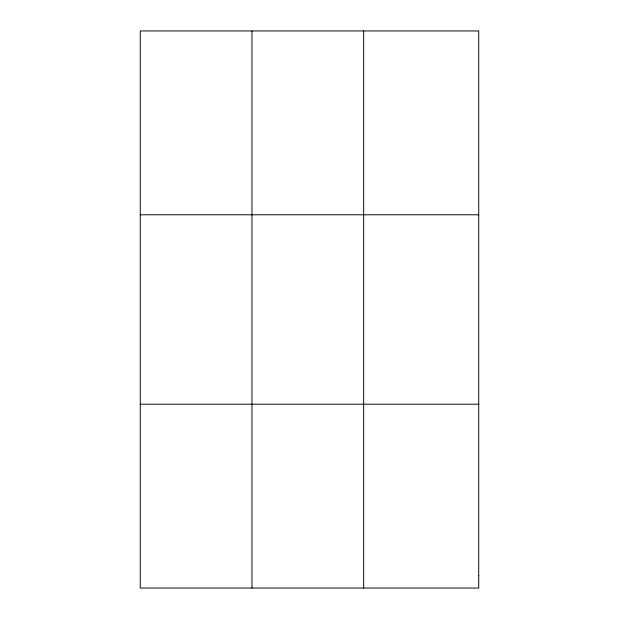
<?xml version="1.0" encoding="UTF-8"?>
<svg xmlns="http://www.w3.org/2000/svg" width="619" height="619" viewBox="0 0 619 619"><rect width="100%" height="100%" fill="white"/><g stroke="black" fill="none" stroke-linecap="round" stroke-linejoin="round"><path stroke-width="0.93" d="M251.964 588.05L251.964 30.95M363.655 588.05L363.655 30.95M140.273 214.793L478.727 214.793M140.273 404.207L478.727 404.207M478.727 575.794L478.727 588.05L140.273 588.05L140.273 30.95L478.727 30.95L478.727 575.794"/></g></svg>
